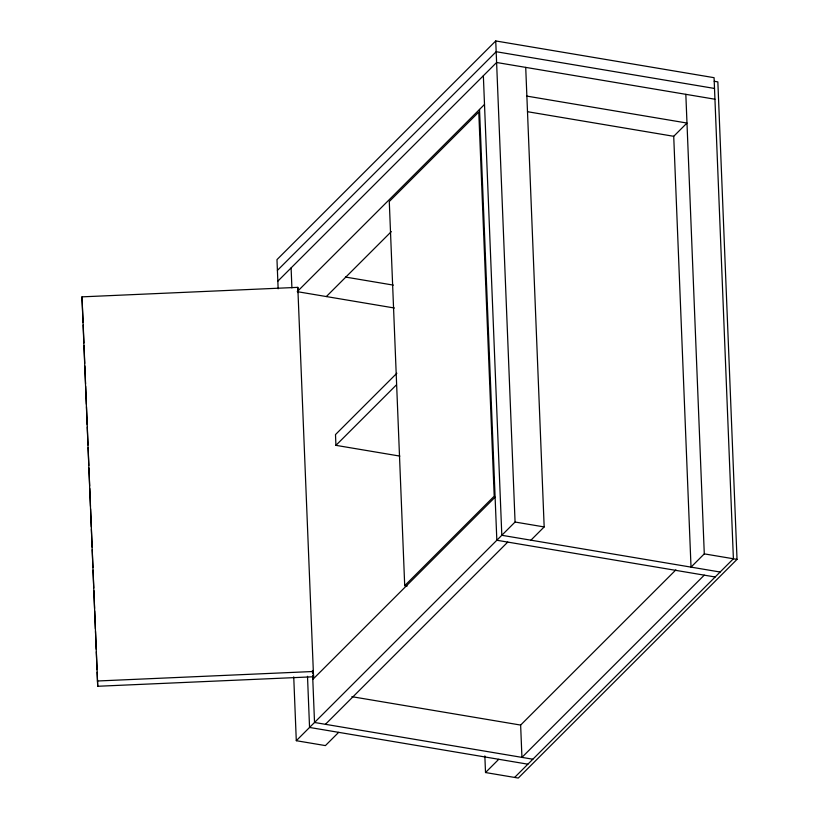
<?xml version="1.0" encoding="UTF-8"?>
<svg xmlns="http://www.w3.org/2000/svg" width="819" height="819" viewBox="0 0 819 819"><rect width="100%" height="100%" fill="white"/><g stroke="black" fill="none" stroke-linecap="round" stroke-linejoin="round"><path stroke-width="1.23" d="M514.629 777.436L733.394 558.763L714.076 77.682L495.741 40.95L276.976 259.623L278.143 288.82M277.406 270.393L496.181 51.72L714.506 88.452M277.836 281.163L496.611 62.49L714.936 99.222M298.126 290.755L484.5 104.463M326.331 296.56L391.318 231.603M396.867 373.229L335.493 434.572L335.923 445.341L399.877 456.101M335.923 445.341L396.396 384.899M685.831 94.328L704.289 553.869L691.021 567.127L673.72 136.302L686.977 123.045L526.873 96.11M404.709 585.657L494.205 496.201L478.777 112.06L389.281 201.515L404.709 585.657L407.135 586.066M312.797 679.401L495.106 497.174M338.667 732.35L325.409 745.597L296.294 740.704L515.069 522.031L495.741 40.95M325.44 724.313L507.749 542.096M530.917 540.182L544.174 526.934L525.716 67.393M704.248 575.153L521.938 757.38L520.638 725.071L675.87 569.901M714.219 81.276L717.854 81.89L737.028 559.377L518.263 778.05L485.513 772.542L498.771 759.285M297.809 287.356L313.554 676.77L97.717 686.271L81.972 296.857L297.809 287.356L298.126 292.629M97.4 680.999L313.237 671.498L313.554 676.77M527.487 111.701L673.72 136.302M345.423 277.047L393.325 285.114M297.225 291.656L394.41 308.016M515.069 522.031L544.174 526.934M704.289 553.869L737.028 559.377M720.136 572.02L501.812 535.288L483.353 75.747M715.161 576.986L496.836 540.253L479.535 109.439M351.853 696.672L520.638 725.071M532.852 759.213L314.527 722.481L312.643 675.573M527.886 764.188L309.551 727.446L307.504 676.31M81.972 296.857L83.108 322.543M484.848 755.917L485.513 772.542M312.438 670.474L312.541 673.023M291.103 267.905L291.902 287.889M293.734 676.873L296.294 740.704M83.21 325.102L83.927 342.966M84.029 345.516L84.746 363.39M84.848 365.939L85.565 383.804M85.667 386.353L86.384 404.228M86.486 406.777L87.203 424.641M87.305 427.201L88.022 445.065M88.124 447.614L88.841 465.489M88.943 468.038L89.66 485.902M89.762 488.462L90.489 506.326M90.592 508.875L91.308 526.74M91.411 529.299L92.127 547.164M92.23 549.713L92.946 567.587M93.049 570.137L93.765 588.001M93.868 590.56L94.584 608.425M94.687 610.974L95.403 628.838M95.506 631.398L96.222 649.262M96.325 651.811L97.041 669.686M97.144 672.235L97.717 686.271"/></g></svg>
